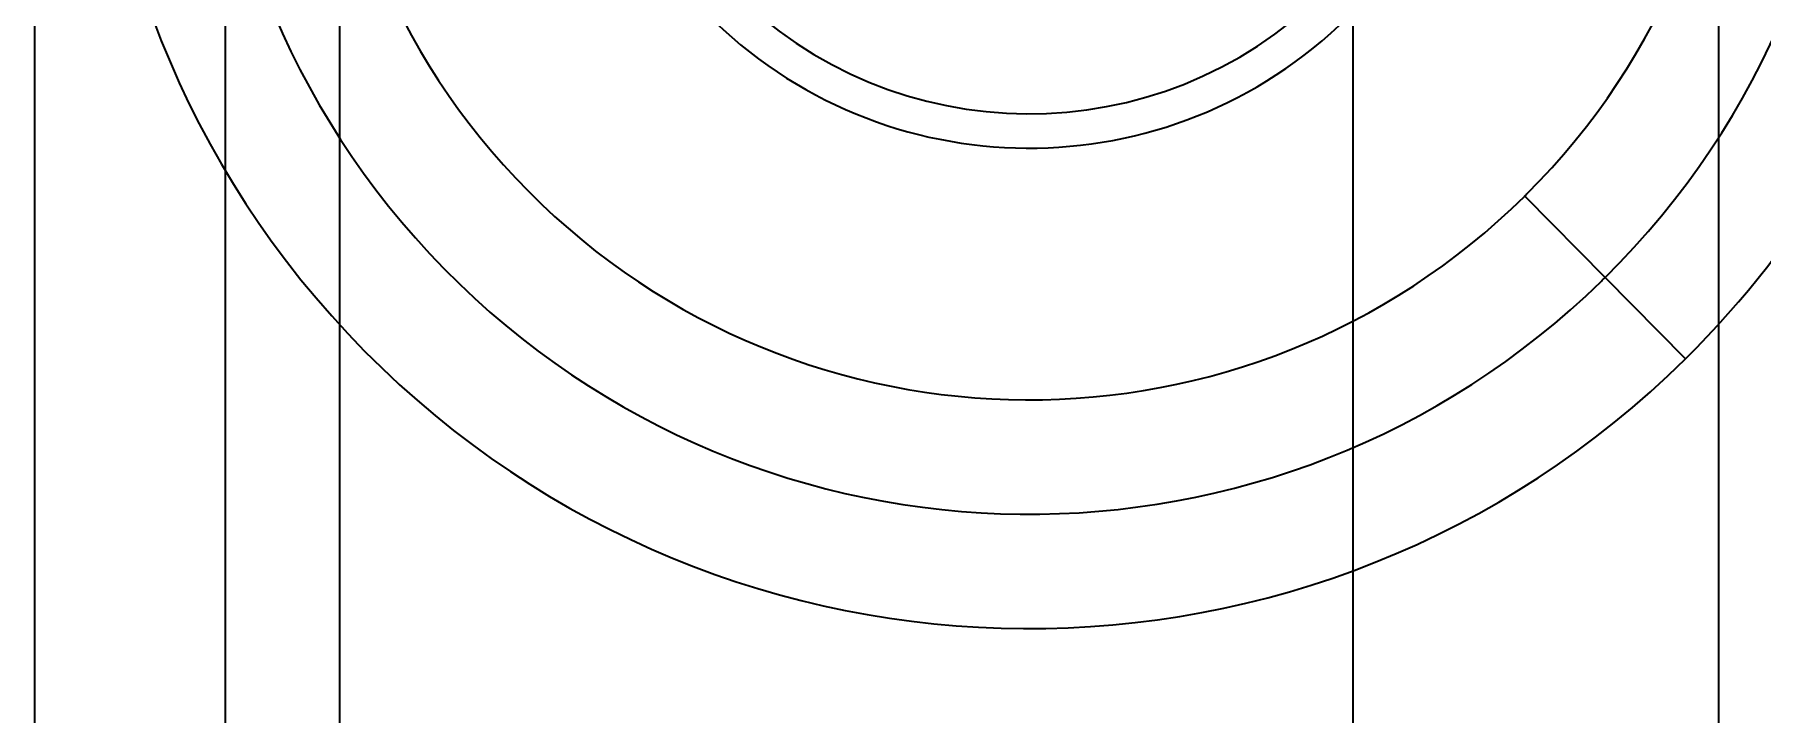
# Model space of a CAD drawing. Header units: millimetres. Extents: x -178 to 3694, y -325 to 1836.
# Drawn here: x 1352.43 to 1397.76, y 463.25 to 481.08 of the extents above; entities that cross this region are included whole.
import ezdxf

# ---------------------------------------------------------------- set-up
doc = ezdxf.new("R2010")
doc.units = ezdxf.units.MM

msp = doc.modelspace()

# ---------------------------------------------------------------- linework, layer by layer
at = {"color": 7, "linetype": 'Continuous', "lineweight": 35}
for p, q in [((1387.015, 60), (1387.015, 540)), ((1387.015, 60), (1387.015, 540)), ((1360.429, 538.062), (1360.429, 337)), ((1360.429, 538.062), (1360.429, 337)), ((1396.601, 538.062), (1396.601, 337)), ((1396.601, 538.062), (1396.601, 337)), ((1352.429, 532.172), (1352.429, 67.828)), ((1357.429, 532.172), (1357.429, 337)), ((1352.429, 498.8), (1352.429, 101.2)), ((1357.429, 498.8), (1357.429, 101.2)), ((1391.519, 476.841), (1395.736, 472.573)), ((1395.736, 472.573), (1393.627, 474.707))]:
    msp.add_line(p, q, dxfattribs=at)
for radius, start, end in [(24.5, 314.6585, 134.6585), (24.5, 314.6585, 134.6585), (21.5, 314.6585, 134.2993), (18.5, 314.9113, 134.6585), (24.5, 134.6585, 314.6585), (24.5, 134.6585, 314.6585), (21.5, 134.6585, 314.2993), (18.5, 134.9113, 314.6585), (11.9, 134.6585, 314.6585), (11, 134.6585, 314.6585), (11, 134.6585, 314.6585), (18.5, 314.6585, 314.9113), (21.5, 314.2993, 314.6585)]:
    msp.add_arc((1378.515, 490), radius, start, end, dxfattribs=at)

doc.saveas('drawing.dxf')
